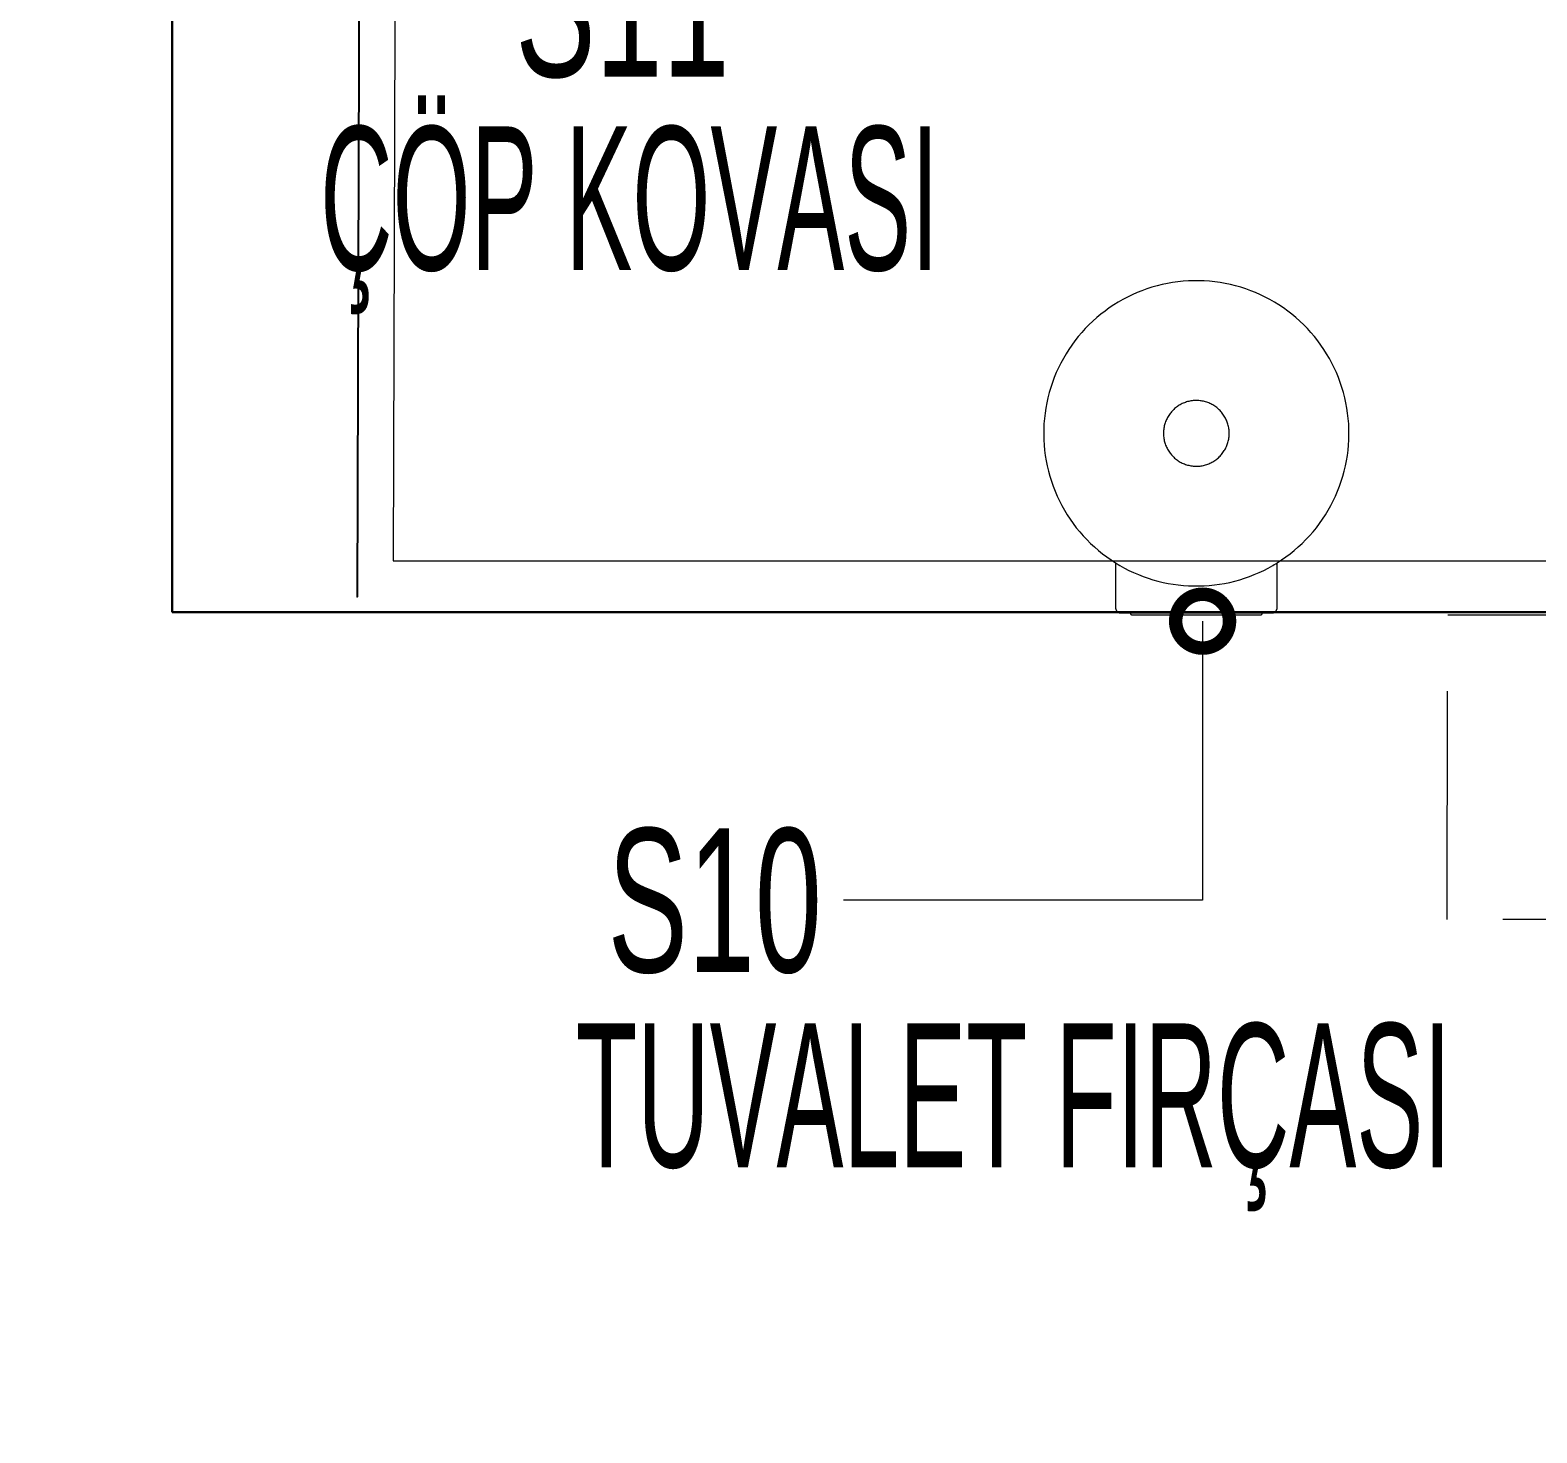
# Model space of a CAD drawing. Header units: centimetres. Extents: x 5488 to 20269, y -31398 to -19684.
# Drawn here: x 8538.91 to 8580.87, y -23219.59 to -23180.55 of the extents above; entities that cross this region are included whole.
import ezdxf
from ezdxf import colors
from ezdxf.entities.mleader import LeaderData, LeaderLine
from ezdxf.math import Vec2, Vec3

# ---------------------------------------------------------------- set-up
doc = ezdxf.new("R2010")
doc.units = ezdxf.units.CM
doc.linetypes.add('2202_Autoban_Istinye Park_Food Hall_Yerlesim_Plan_Altlik$0$2202_Autoban_Istinye Park_Food Hall_PLAN_altlik_20220517$0$2202_Autoban_Istinye Park_Food Hall_PLAN_altlik_20220506$0$HIDDEN', pattern=[9.525, 6.35, -3.175])
for name, color, linetype, lineweight in [('xxx_Auto_Duvar_Duvar Plan Kesit', 7, 'Continuous', 30), ('xxx_Auto_Kaplama_Ahşap', 34, 'Continuous', 0), ('xxx_Auto_Kaplama_Ahşap Tarama', 16, 'Continuous', 5), ('xxx_Auto_Kaplama_Seramik', 182, 'Continuous', 13), ('xxx_Auto_Konstruksiyon_Metal', 141, 'Continuous', 0), ('xxx_Auto_SIGN_GENERAL', 51, 'Continuous', 0), ('xxx_Auto_Tefris_Tefris', 32, 'Continuous', 15)]:
    doc.layers.add(name, color=color, linetype=linetype, lineweight=lineweight)
doc.styles.add('AUTOBAN', font='')
doc.styles.add('ROMANS', font='romans')
doc.styles.get('AUTOBAN').set_extended_font_data('Helvetica Normal Tr')

# ---------------------------------------------------------------- blocks, each defined once
blk = doc.blocks.new('_DotSmall')
at = {"color": 0, "linetype": 'ByBlock', "const_width": 0.5}
blk.add_lwpolyline([(-0.0625, 0, 1), (0.0625, 0, 1)], format="xyb", close=True, dxfattribs=at)
blk = doc.blocks.new('x2202_Autoban_Istinye Park_Food Hall_PLAN_altlik_20220517$0$2202_Autoban_Istinye Park_Food Hall_PLAN_altlik_20220506$0$S11_plan')
for p, q in [((-1.79, 0), (1.79, 0)), ((1.79, 0), (1.792, 0)), ((-2.25, -0.19), (-2.249, -0.185)), ((-2.25, -0.195), (-2.25, -0.19)), ((-2.25, -0.2), (-2.25, -0.195)), ((-2.25, -1.444), (-2.25, -0.2)), ((-2.249, -0.18), (-2.248, -0.175)), ((-2.249, -0.185), (-2.249, -0.18)), ((-2.248, -0.175), (-2.247, -0.169)), ((-2.247, -0.169), (-2.246, -0.164)), ((-2.246, -0.164), (-2.244, -0.16)), ((-2.244, -0.16), (-2.243, -0.155)), ((-2.243, -0.155), (-2.241, -0.15)), ((-2.241, -0.15), (-2.24, -0.145)), ((-2.24, -0.145), (-2.238, -0.14)), ((-2.238, -0.14), (-2.235, -0.136)), ((-2.235, -0.136), (-2.233, -0.131)), ((-2.233, -0.131), (-2.231, -0.126)), ((-2.231, -0.126), (-2.228, -0.122)), ((-2.228, -0.122), (-2.225, -0.118)), ((-2.225, -0.118), (-2.223, -0.113)), ((-2.223, -0.113), (-2.22, -0.109)), ((-2.22, -0.109), (-2.216, -0.105)), ((-2.216, -0.105), (-2.213, -0.101)), ((-2.213, -0.101), (-2.21, -0.098)), ((-2.21, -0.098), (-2.206, -0.094)), ((-2.206, -0.094), (-2.202, -0.09)), ((-2.202, -0.09), (-2.199, -0.087)), ((-2.199, -0.087), (-2.195, -0.084)), ((-2.195, -0.084), (-2.191, -0.08)), ((-2.191, -0.08), (-2.187, -0.077)), ((-2.187, -0.077), (-2.182, -0.075)), ((-2.182, -0.075), (-2.178, -0.072)), ((-2.178, -0.072), (-2.174, -0.069)), ((-2.174, -0.069), (-2.169, -0.067)), ((-2.169, -0.067), (-2.164, -0.065)), ((-2.164, -0.065), (-2.16, -0.062)), ((-2.16, -0.062), (-2.155, -0.06)), ((-2.155, -0.06), (-2.15, -0.059)), ((-2.15, -0.059), (-2.145, -0.057)), ((-2.145, -0.057), (-2.14, -0.056)), ((-2.14, -0.056), (-2.136, -0.054)), ((-2.136, -0.054), (-2.131, -0.053)), ((-2.131, -0.053), (-2.125, -0.052)), ((-2.125, -0.052), (-2.12, -0.051)), ((-2.12, -0.051), (-2.115, -0.051)), ((-2.115, -0.051), (-2.11, -0.05)), ((-2.11, -0.05), (-2.105, -0.05)), ((-2.105, -0.05), (-2.1, -0.05)), ((-2.1, -0.05), (2.1, -0.05)), ((-1.84, -0.042), (-1.839, -0.041)), ((-1.84, -0.044), (-1.84, -0.042)), ((-1.84, -0.046), (-1.84, -0.044)), ((-1.84, -0.047), (-1.84, -0.046)), ((-1.84, -0.049), (-1.84, -0.047)), ((-1.84, -0.05), (-1.84, -0.049)), ((-1.839, -0.037), (-1.838, -0.036)), ((-1.839, -0.039), (-1.839, -0.037)), ((-1.839, -0.041), (-1.839, -0.039)), ((-1.838, -0.034), (-1.837, -0.032)), ((-1.838, -0.036), (-1.838, -0.034)), ((-1.837, -0.032), (-1.836, -0.031)), ((-1.836, -0.029), (-1.835, -0.028)), ((-1.836, -0.031), (-1.836, -0.029)), ((-1.835, -0.028), (-1.834, -0.026)), ((-1.834, -0.026), (-1.833, -0.024)), ((-1.833, -0.024), (-1.832, -0.023)), ((-1.832, -0.022), (-1.831, -0.02)), ((-1.832, -0.023), (-1.832, -0.022)), ((-1.831, -0.02), (-1.829, -0.019)), ((-1.829, -0.019), (-1.828, -0.017)), ((-1.828, -0.017), (-1.827, -0.016)), ((-1.827, -0.016), (-1.826, -0.015)), ((-1.826, -0.015), (-1.825, -0.014)), ((-1.825, -0.014), (-1.824, -0.013)), ((-1.824, -0.013), (-1.822, -0.011)), ((-1.822, -0.011), (-1.821, -0.01)), ((-1.821, -0.01), (-1.819, -0.009)), ((-1.819, -0.009), (-1.818, -0.008)), ((-1.818, -0.008), (-1.817, -0.007)), ((-1.817, -0.007), (-1.815, -0.007)), ((-1.815, -0.007), (-1.814, -0.006)), ((-1.814, -0.006), (-1.812, -0.005)), ((-1.812, -0.005), (-1.811, -0.004)), ((-1.811, -0.004), (-1.809, -0.004)), ((-1.809, -0.004), (-1.807, -0.003)), ((-1.807, -0.003), (-1.806, -0.002)), ((-1.806, -0.002), (-1.804, -0.002)), ((-1.804, -0.002), (-1.802, -0.001)), ((-1.802, -0.001), (-1.801, -0.001)), ((-1.801, -0.001), (-1.799, -0.001)), ((-1.799, -0.001), (-1.797, 0)), ((-1.797, 0), (-1.796, 0)), ((-1.796, 0), (-1.794, 0)), ((-1.794, 0), (-1.792, 0)), ((-1.792, 0), (-1.79, 0)), ((1.792, 0), (1.794, 0)), ((1.794, 0), (1.796, 0)), ((1.796, 0), (1.797, 0)), ((1.797, 0), (1.799, -0.001)), ((1.799, -0.001), (1.801, -0.001)), ((1.801, -0.001), (1.802, -0.001)), ((1.802, -0.001), (1.804, -0.002)), ((1.804, -0.002), (1.806, -0.002)), ((1.806, -0.002), (1.807, -0.003)), ((1.807, -0.003), (1.809, -0.004)), ((1.809, -0.004), (1.811, -0.004)), ((1.811, -0.004), (1.812, -0.005)), ((1.812, -0.005), (1.814, -0.006)), ((1.814, -0.006), (1.815, -0.007)), ((1.815, -0.007), (1.817, -0.007)), ((1.817, -0.007), (1.818, -0.008)), ((1.818, -0.008), (1.819, -0.009)), ((1.819, -0.009), (1.821, -0.01)), ((1.821, -0.01), (1.822, -0.011)), ((1.822, -0.011), (1.824, -0.013)), ((1.824, -0.013), (1.825, -0.014)), ((1.825, -0.014), (1.826, -0.015)), ((1.826, -0.015), (1.827, -0.016)), ((1.827, -0.016), (1.828, -0.017)), ((1.828, -0.017), (1.829, -0.019)), ((1.829, -0.019), (1.831, -0.02)), ((1.831, -0.02), (1.832, -0.022)), ((1.832, -0.022), (1.832, -0.023)), ((1.832, -0.023), (1.833, -0.024)), ((1.833, -0.024), (1.834, -0.026)), ((1.834, -0.026), (1.835, -0.028)), ((1.835, -0.028), (1.836, -0.029)), ((1.836, -0.029), (1.836, -0.031)), ((1.836, -0.031), (1.837, -0.032)), ((1.837, -0.032), (1.838, -0.034)), ((1.838, -0.034), (1.838, -0.036)), ((1.838, -0.036), (1.839, -0.037)), ((1.839, -0.037), (1.839, -0.039)), ((1.839, -0.039), (1.839, -0.041)), ((1.839, -0.041), (1.84, -0.042)), ((1.84, -0.042), (1.84, -0.044)), ((1.84, -0.044), (1.84, -0.046)), ((1.84, -0.046), (1.84, -0.047)), ((1.84, -0.047), (1.84, -0.049)), ((1.84, -0.049), (1.84, -0.05)), ((2.1, -0.05), (2.105, -0.05)), ((2.105, -0.05), (2.11, -0.05)), ((2.11, -0.05), (2.115, -0.051)), ((2.115, -0.051), (2.12, -0.051)), ((2.12, -0.051), (2.125, -0.052)), ((2.125, -0.052), (2.131, -0.053)), ((2.131, -0.053), (2.136, -0.054)), ((2.136, -0.054), (2.14, -0.056)), ((2.14, -0.056), (2.145, -0.057)), ((2.145, -0.057), (2.15, -0.059)), ((2.15, -0.059), (2.155, -0.06)), ((2.155, -0.06), (2.16, -0.062)), ((2.16, -0.062), (2.164, -0.065)), ((2.164, -0.065), (2.169, -0.067)), ((2.169, -0.067), (2.174, -0.069)), ((2.174, -0.069), (2.178, -0.072)), ((2.178, -0.072), (2.182, -0.075)), ((2.182, -0.075), (2.187, -0.077)), ((2.187, -0.077), (2.191, -0.08)), ((2.191, -0.08), (2.195, -0.084)), ((2.195, -0.084), (2.199, -0.087)), ((2.199, -0.087), (2.202, -0.09)), ((2.202, -0.09), (2.206, -0.094)), ((2.206, -0.094), (2.21, -0.098)), ((2.21, -0.098), (2.213, -0.101)), ((2.213, -0.101), (2.216, -0.105)), ((2.216, -0.105), (2.22, -0.109)), ((2.22, -0.109), (2.223, -0.113)), ((2.223, -0.113), (2.225, -0.118)), ((2.225, -0.118), (2.228, -0.122)), ((2.228, -0.122), (2.231, -0.126)), ((2.231, -0.126), (2.233, -0.131)), ((2.233, -0.131), (2.235, -0.136)), ((2.235, -0.136), (2.238, -0.14)), ((2.238, -0.14), (2.24, -0.145)), ((2.24, -0.145), (2.241, -0.15)), ((2.241, -0.15), (2.243, -0.155)), ((2.243, -0.155), (2.244, -0.16)), ((2.244, -0.16), (2.246, -0.164)), ((2.246, -0.164), (2.247, -0.169)), ((2.247, -0.169), (2.248, -0.175)), ((2.248, -0.175), (2.249, -0.18)), ((2.249, -0.18), (2.249, -0.185)), ((2.249, -0.185), (2.25, -0.19)), ((2.25, -0.19), (2.25, -0.195)), ((2.25, -0.195), (2.25, -0.2)), ((2.25, -0.2), (2.25, -1.444)), ((-0.645, -0.849), (-0.503, -0.83)), ((-0.503, -0.83), (-0.359, -0.815)), ((-0.359, -0.815), (-0.216, -0.805)), ((-0.216, -0.805), (-0.072, -0.801)), ((-0.072, -0.801), (0.072, -0.801)), ((0.072, -0.801), (0.216, -0.805)), ((0.216, -0.805), (0.359, -0.815)), ((0.359, -0.815), (0.503, -0.83)), ((0.503, -0.83), (0.645, -0.849)), ((-2.004, -1.302), (-1.876, -1.237)), ((-1.876, -1.237), (-1.746, -1.175)), ((-1.746, -1.175), (-1.614, -1.118)), ((-1.614, -1.118), (-1.48, -1.066)), ((-1.48, -1.066), (-1.344, -1.018)), ((-1.344, -1.018), (-1.207, -0.975)), ((-1.207, -0.975), (-1.068, -0.936)), ((-1.068, -0.936), (-0.928, -0.903)), ((-0.928, -0.903), (-0.787, -0.874)), ((-0.787, -0.874), (-0.645, -0.849)), ((0.645, -0.849), (0.787, -0.874)), ((0.787, -0.874), (0.928, -0.903)), ((0.928, -0.903), (1.068, -0.936)), ((1.068, -0.936), (1.207, -0.975)), ((1.207, -0.975), (1.344, -1.018)), ((1.344, -1.018), (1.48, -1.066)), ((1.48, -1.066), (1.614, -1.118)), ((1.614, -1.118), (1.746, -1.175)), ((1.746, -1.175), (1.876, -1.237)), ((1.876, -1.237), (2.004, -1.302)), ((-2.612, -1.698), (-2.494, -1.609)), ((-2.494, -1.609), (-2.374, -1.525)), ((-2.374, -1.525), (-2.25, -1.444)), ((-2.25, -1.444), (-2.13, -1.372)), ((-2.13, -1.372), (-2.004, -1.302)), ((2.004, -1.302), (2.13, -1.372)), ((2.13, -1.372), (2.169, -1.397)), ((2.169, -1.397), (2.209, -1.421)), ((2.209, -1.421), (2.25, -1.444)), ((2.25, -1.444), (2.374, -1.525)), ((2.374, -1.525), (2.494, -1.609)), ((2.494, -1.609), (2.612, -1.698)), ((-3.152, -2.199), (-3.051, -2.091)), ((-3.051, -2.091), (-2.946, -1.987)), ((-2.946, -1.987), (-2.838, -1.887)), ((-2.838, -1.887), (-2.727, -1.79)), ((-2.727, -1.79), (-2.612, -1.698)), ((2.612, -1.698), (2.727, -1.79)), ((2.727, -1.79), (2.838, -1.887)), ((2.838, -1.887), (2.946, -1.987)), ((2.946, -1.987), (3.051, -2.091)), ((3.051, -2.091), (3.152, -2.199)), ((-3.431, -2.541), (-3.342, -2.424)), ((-3.342, -2.424), (-3.248, -2.31)), ((-3.248, -2.31), (-3.152, -2.199)), ((3.152, -2.199), (3.248, -2.31)), ((3.248, -2.31), (3.342, -2.424)), ((3.342, -2.424), (3.431, -2.541)), ((-3.745, -3.04), (-3.673, -2.911)), ((-3.673, -2.911), (-3.596, -2.785)), ((-3.596, -2.785), (-3.516, -2.662)), ((-3.516, -2.662), (-3.431, -2.541)), ((3.431, -2.541), (3.516, -2.662)), ((3.516, -2.662), (3.596, -2.785)), ((3.596, -2.785), (3.673, -2.911)), ((3.673, -2.911), (3.745, -3.04)), ((-3.933, -3.44), (-3.875, -3.304)), ((-3.875, -3.304), (-3.812, -3.171)), ((-3.812, -3.171), (-3.745, -3.04)), ((3.745, -3.04), (3.812, -3.171)), ((3.812, -3.171), (3.875, -3.304)), ((3.875, -3.304), (3.933, -3.44)), ((-4.079, -3.857), (-4.035, -3.716)), ((-4.035, -3.716), (-3.987, -3.577)), ((-3.987, -3.577), (-3.933, -3.44)), ((3.933, -3.44), (3.987, -3.577)), ((3.987, -3.577), (4.035, -3.716)), ((4.035, -3.716), (4.079, -3.857)), ((-4.181, -4.287), (-4.152, -4.142)), ((-4.152, -4.142), (-4.118, -3.999)), ((-4.118, -3.999), (-4.079, -3.857)), ((-0.334, -4.198), (-0.304, -4.187)), ((-0.304, -4.187), (-0.274, -4.177)), ((-0.274, -4.177), (-0.243, -4.168)), ((-0.243, -4.168), (-0.212, -4.16)), ((-0.212, -4.16), (-0.181, -4.153)), ((-0.181, -4.153), (-0.15, -4.147)), ((-0.15, -4.147), (-0.119, -4.143)), ((-0.119, -4.143), (-0.087, -4.139)), ((-0.087, -4.139), (-0.056, -4.137)), ((-0.056, -4.137), (-0.024, -4.135)), ((-0.024, -4.135), (0.008, -4.135)), ((0.008, -4.135), (0.04, -4.136)), ((0.04, -4.136), (0.071, -4.138)), ((0.071, -4.138), (0.103, -4.141)), ((0.103, -4.141), (0.135, -4.145)), ((0.135, -4.145), (0.166, -4.15)), ((0.166, -4.15), (0.197, -4.156)), ((0.197, -4.156), (0.228, -4.164)), ((0.228, -4.164), (0.258, -4.172)), ((0.258, -4.172), (0.289, -4.182)), ((0.289, -4.182), (0.319, -4.192)), ((0.319, -4.192), (0.348, -4.204)), ((4.079, -3.857), (4.118, -3.999)), ((4.118, -3.999), (4.152, -4.142)), ((4.152, -4.142), (4.181, -4.287)), ((-4.238, -4.725), (-4.224, -4.578)), ((-4.224, -4.578), (-4.205, -4.432)), ((-4.205, -4.432), (-4.181, -4.287)), ((-0.816, -4.637), (-0.802, -4.609)), ((-0.802, -4.609), (-0.786, -4.581)), ((-0.786, -4.581), (-0.769, -4.554)), ((-0.769, -4.554), (-0.751, -4.528)), ((-0.751, -4.528), (-0.733, -4.502)), ((-0.733, -4.502), (-0.713, -4.477)), ((-0.713, -4.477), (-0.693, -4.452)), ((-0.693, -4.452), (-0.672, -4.429)), ((-0.672, -4.429), (-0.65, -4.406)), ((-0.65, -4.406), (-0.627, -4.384)), ((-0.627, -4.384), (-0.604, -4.362)), ((-0.604, -4.362), (-0.579, -4.342)), ((-0.579, -4.342), (-0.554, -4.322)), ((-0.554, -4.322), (-0.529, -4.303)), ((-0.529, -4.303), (-0.503, -4.285)), ((-0.503, -4.285), (-0.476, -4.268)), ((-0.476, -4.268), (-0.448, -4.252)), ((-0.448, -4.252), (-0.42, -4.237)), ((-0.42, -4.237), (-0.392, -4.223)), ((-0.392, -4.223), (-0.363, -4.21)), ((-0.363, -4.21), (-0.334, -4.198)), ((0.348, -4.204), (0.377, -4.216)), ((0.377, -4.216), (0.406, -4.23)), ((0.406, -4.23), (0.434, -4.245)), ((0.434, -4.245), (0.462, -4.26)), ((0.462, -4.26), (0.489, -4.277)), ((0.489, -4.277), (0.516, -4.294)), ((0.516, -4.294), (0.542, -4.313)), ((0.542, -4.313), (0.567, -4.332)), ((0.567, -4.332), (0.592, -4.352)), ((0.592, -4.352), (0.615, -4.373)), ((0.615, -4.373), (0.639, -4.395)), ((0.639, -4.395), (0.661, -4.417)), ((0.661, -4.417), (0.682, -4.441)), ((0.682, -4.441), (0.703, -4.465)), ((0.703, -4.465), (0.723, -4.489)), ((0.723, -4.489), (0.742, -4.515)), ((0.742, -4.515), (0.76, -4.541)), ((0.76, -4.541), (0.777, -4.568)), ((0.777, -4.568), (0.794, -4.595)), ((0.794, -4.595), (0.809, -4.623)), ((4.181, -4.287), (4.205, -4.432)), ((4.205, -4.432), (4.224, -4.578)), ((4.224, -4.578), (4.238, -4.725)), ((-4.25, -5.02), (-4.246, -4.872)), ((-4.248, -5.167), (-4.25, -5.02)), ((-4.246, -4.872), (-4.238, -4.725)), ((-0.915, -5.034), (-0.914, -5.002)), ((-0.915, -5.066), (-0.915, -5.034)), ((-0.914, -5.002), (-0.912, -4.971)), ((-0.912, -4.971), (-0.908, -4.939)), ((-0.908, -4.939), (-0.904, -4.908)), ((-0.904, -4.908), (-0.898, -4.876)), ((-0.898, -4.876), (-0.892, -4.845)), ((-0.892, -4.845), (-0.884, -4.814)), ((-0.884, -4.814), (-0.875, -4.784)), ((-0.875, -4.784), (-0.866, -4.754)), ((-0.866, -4.754), (-0.855, -4.724)), ((-0.855, -4.724), (-0.843, -4.694)), ((-0.843, -4.694), (-0.83, -4.665)), ((-0.83, -4.665), (-0.816, -4.637)), ((0.809, -4.623), (0.823, -4.651)), ((0.823, -4.651), (0.837, -4.68)), ((0.837, -4.68), (0.849, -4.709)), ((0.849, -4.709), (0.86, -4.739)), ((0.86, -4.739), (0.871, -4.769)), ((0.871, -4.769), (0.88, -4.799)), ((0.88, -4.799), (0.888, -4.83)), ((0.888, -4.83), (0.895, -4.861)), ((0.895, -4.861), (0.901, -4.892)), ((0.901, -4.892), (0.906, -4.923)), ((0.906, -4.923), (0.91, -4.955)), ((0.91, -4.955), (0.913, -4.987)), ((0.913, -4.987), (0.914, -5.018)), ((0.914, -5.018), (0.915, -5.05)), ((4.238, -4.725), (4.246, -4.872)), ((4.246, -4.872), (4.25, -5.02)), ((4.25, -5.02), (4.248, -5.167)), ((-4.242, -5.314), (-4.248, -5.167)), ((-4.23, -5.461), (-4.242, -5.314)), ((-0.914, -5.098), (-0.915, -5.066)), ((-0.912, -5.129), (-0.914, -5.098)), ((-0.908, -5.161), (-0.912, -5.129)), ((-0.904, -5.192), (-0.908, -5.161)), ((-0.898, -5.224), (-0.904, -5.192)), ((-0.892, -5.255), (-0.898, -5.224)), ((-0.884, -5.286), (-0.892, -5.255)), ((-0.875, -5.316), (-0.884, -5.286)), ((-0.866, -5.346), (-0.875, -5.316)), ((-0.855, -5.376), (-0.866, -5.346)), ((-0.843, -5.406), (-0.855, -5.376)), ((-0.83, -5.435), (-0.843, -5.406)), ((-0.816, -5.463), (-0.83, -5.435)), ((0.823, -5.449), (0.809, -5.477)), ((0.837, -5.42), (0.823, -5.449)), ((0.849, -5.391), (0.837, -5.42)), ((0.86, -5.361), (0.849, -5.391)), ((0.871, -5.331), (0.86, -5.361)), ((0.88, -5.301), (0.871, -5.331)), ((0.888, -5.27), (0.88, -5.301)), ((0.895, -5.239), (0.888, -5.27)), ((0.901, -5.208), (0.895, -5.239)), ((0.906, -5.177), (0.901, -5.208)), ((0.91, -5.145), (0.906, -5.177)), ((0.913, -5.113), (0.91, -5.145)), ((0.914, -5.082), (0.913, -5.113)), ((0.915, -5.05), (0.914, -5.082)), ((4.242, -5.314), (4.23, -5.461)), ((4.248, -5.167), (4.242, -5.314)), ((-4.213, -5.608), (-4.23, -5.461)), ((-4.191, -5.753), (-4.213, -5.608)), ((-4.165, -5.898), (-4.191, -5.753)), ((-0.802, -5.491), (-0.816, -5.463)), ((-0.786, -5.519), (-0.802, -5.491)), ((-0.769, -5.546), (-0.786, -5.519)), ((-0.751, -5.572), (-0.769, -5.546)), ((-0.733, -5.598), (-0.751, -5.572)), ((-0.713, -5.623), (-0.733, -5.598)), ((-0.693, -5.648), (-0.713, -5.623)), ((-0.672, -5.671), (-0.693, -5.648)), ((-0.65, -5.694), (-0.672, -5.671)), ((-0.627, -5.716), (-0.65, -5.694)), ((-0.604, -5.738), (-0.627, -5.716)), ((-0.579, -5.758), (-0.604, -5.738)), ((-0.554, -5.778), (-0.579, -5.758)), ((-0.529, -5.797), (-0.554, -5.778)), ((-0.503, -5.815), (-0.529, -5.797)), ((-0.476, -5.832), (-0.503, -5.815)), ((-0.448, -5.848), (-0.476, -5.832)), ((-0.42, -5.863), (-0.448, -5.848)), ((-0.392, -5.877), (-0.42, -5.863)), ((0.406, -5.87), (0.377, -5.884)), ((0.434, -5.855), (0.406, -5.87)), ((0.462, -5.84), (0.434, -5.855)), ((0.489, -5.823), (0.462, -5.84)), ((0.516, -5.806), (0.489, -5.823)), ((0.542, -5.787), (0.516, -5.806)), ((0.567, -5.768), (0.542, -5.787)), ((0.592, -5.748), (0.567, -5.768)), ((0.615, -5.727), (0.592, -5.748)), ((0.639, -5.705), (0.615, -5.727)), ((0.661, -5.683), (0.639, -5.705)), ((0.682, -5.659), (0.661, -5.683)), ((0.703, -5.635), (0.682, -5.659)), ((0.723, -5.611), (0.703, -5.635)), ((0.742, -5.585), (0.723, -5.611)), ((0.76, -5.559), (0.742, -5.585)), ((0.777, -5.532), (0.76, -5.559)), ((0.794, -5.505), (0.777, -5.532)), ((0.809, -5.477), (0.794, -5.505)), ((4.191, -5.753), (4.165, -5.898)), ((4.213, -5.608), (4.191, -5.753)), ((4.23, -5.461), (4.213, -5.608)), ((-4.133, -6.042), (-4.165, -5.898)), ((-4.096, -6.185), (-4.133, -6.042)), ((-4.054, -6.326), (-4.096, -6.185)), ((-0.363, -5.89), (-0.392, -5.877)), ((-0.334, -5.902), (-0.363, -5.89)), ((-0.304, -5.913), (-0.334, -5.902)), ((-0.274, -5.923), (-0.304, -5.913)), ((-0.243, -5.932), (-0.274, -5.923)), ((-0.212, -5.94), (-0.243, -5.932)), ((-0.181, -5.947), (-0.212, -5.94)), ((-0.15, -5.953), (-0.181, -5.947)), ((-0.119, -5.957), (-0.15, -5.953)), ((-0.087, -5.961), (-0.119, -5.957)), ((-0.056, -5.963), (-0.087, -5.961)), ((-0.024, -5.965), (-0.056, -5.963)), ((0.008, -5.965), (-0.024, -5.965)), ((0.04, -5.964), (0.008, -5.965)), ((0.071, -5.962), (0.04, -5.964)), ((0.103, -5.959), (0.071, -5.962)), ((0.135, -5.955), (0.103, -5.959)), ((0.166, -5.95), (0.135, -5.955)), ((0.197, -5.944), (0.166, -5.95)), ((0.228, -5.936), (0.197, -5.944)), ((0.258, -5.928), (0.228, -5.936)), ((0.289, -5.918), (0.258, -5.928)), ((0.319, -5.908), (0.289, -5.918)), ((0.348, -5.896), (0.319, -5.908)), ((0.377, -5.884), (0.348, -5.896)), ((4.096, -6.185), (4.054, -6.326)), ((4.133, -6.042), (4.096, -6.185)), ((4.165, -5.898), (4.133, -6.042)), ((-4.007, -6.466), (-4.054, -6.326)), ((-3.956, -6.604), (-4.007, -6.466)), ((-3.899, -6.74), (-3.956, -6.604)), ((3.956, -6.604), (3.899, -6.74)), ((4.007, -6.466), (3.956, -6.604)), ((4.054, -6.326), (4.007, -6.466)), ((-3.838, -6.874), (-3.899, -6.74)), ((-3.773, -7.006), (-3.838, -6.874)), ((-3.703, -7.136), (-3.773, -7.006)), ((3.773, -7.006), (3.703, -7.136)), ((3.838, -6.874), (3.773, -7.006)), ((3.899, -6.74), (3.838, -6.874)), ((-3.628, -7.263), (-3.703, -7.136)), ((-3.549, -7.388), (-3.628, -7.263)), ((-3.466, -7.509), (-3.549, -7.388)), ((-3.379, -7.628), (-3.466, -7.509)), ((3.466, -7.509), (3.379, -7.628)), ((3.549, -7.388), (3.466, -7.509)), ((3.628, -7.263), (3.549, -7.388)), ((3.703, -7.136), (3.628, -7.263)), ((-3.287, -7.744), (-3.379, -7.628)), ((-3.192, -7.856), (-3.287, -7.744)), ((-3.093, -7.965), (-3.192, -7.856)), ((-2.99, -8.07), (-3.093, -7.965)), ((3.093, -7.965), (2.99, -8.07)), ((3.192, -7.856), (3.093, -7.965)), ((3.287, -7.744), (3.192, -7.856)), ((3.379, -7.628), (3.287, -7.744)), ((-2.883, -8.172), (-2.99, -8.07)), ((-2.773, -8.27), (-2.883, -8.172)), ((-2.66, -8.365), (-2.773, -8.27)), ((-2.543, -8.455), (-2.66, -8.365)), ((2.66, -8.365), (2.543, -8.455)), ((2.773, -8.27), (2.66, -8.365)), ((2.883, -8.172), (2.773, -8.27)), ((2.99, -8.07), (2.883, -8.172)), ((-2.424, -8.541), (-2.543, -8.455)), ((-2.301, -8.623), (-2.424, -8.541)), ((-2.176, -8.701), (-2.301, -8.623)), ((-2.048, -8.774), (-2.176, -8.701)), ((-1.918, -8.843), (-2.048, -8.774)), ((2.048, -8.774), (1.918, -8.843)), ((2.176, -8.701), (2.048, -8.774)), ((2.301, -8.623), (2.176, -8.701)), ((2.424, -8.541), (2.301, -8.623)), ((2.543, -8.455), (2.424, -8.541)), ((-1.785, -8.907), (-1.918, -8.843)), ((-1.65, -8.966), (-1.785, -8.907)), ((-1.514, -9.021), (-1.65, -8.966)), ((-1.375, -9.071), (-1.514, -9.021)), ((-1.235, -9.117), (-1.375, -9.071)), ((-1.093, -9.157), (-1.235, -9.117)), ((-0.95, -9.192), (-1.093, -9.157)), ((-0.806, -9.223), (-0.95, -9.192)), ((-0.661, -9.248), (-0.806, -9.223)), ((0.806, -9.223), (0.661, -9.248)), ((0.95, -9.192), (0.806, -9.223)), ((1.093, -9.157), (0.95, -9.192)), ((1.235, -9.117), (1.093, -9.157)), ((1.375, -9.071), (1.235, -9.117)), ((1.514, -9.021), (1.375, -9.071)), ((1.65, -8.966), (1.514, -9.021)), ((1.785, -8.907), (1.65, -8.966)), ((1.918, -8.843), (1.785, -8.907)), ((-0.515, -9.269), (-0.661, -9.248)), ((-0.368, -9.284), (-0.515, -9.269)), ((-0.221, -9.294), (-0.368, -9.284)), ((-0.074, -9.299), (-0.221, -9.294)), ((0.074, -9.299), (-0.074, -9.299)), ((0.221, -9.294), (0.074, -9.299)), ((0.368, -9.284), (0.221, -9.294)), ((0.515, -9.269), (0.368, -9.284)), ((0.661, -9.248), (0.515, -9.269))]:
    blk.add_line(p, q)
blk = doc.blocks.new('WC TEFRIS')
at = {"layer": 'xxx_Auto_Tefris_Tefris', "linetype": '2202_Autoban_Istinye Park_Food Hall_Yerlesim_Plan_Altlik$0$2202_Autoban_Istinye Park_Food Hall_PLAN_altlik_20220517$0$2202_Autoban_Istinye Park_Food Hall_PLAN_altlik_20220506$0$HIDDEN'}
blk.add_lwpolyline([(-133.637, -2.499), (-87.637, -2.499), (-87.657, -10.979), (-133.657, -10.979)], close=True, dxfattribs=at)
at = {"layer": 'xxx_Auto_Tefris_Tefris', "xscale": -1, "rotation": 180}
blk.add_blockref('x2202_Autoban_Istinye Park_Food Hall_PLAN_altlik_20220517$0$2202_Autoban_Istinye Park_Food Hall_PLAN_altlik_20220506$0$S11_plan', (-140.637, -2.499), dxfattribs=at)
blk = doc.blocks.new('A$Cd4c68676')
blk.add_lwpolyline([(128.038, -143.518), (133.718, -143.518), (128.038, -143.518), (127.634, -272.389), (127.634, -272.389)])
at = {"layer": 'xxx_Auto_Kaplama_Seramik'}
for points in [[(129.034, -143.517), (128.637, -271.389)], [(128.637, -271.389), (230.908, -271.387)]]:
    blk.add_lwpolyline(points, dxfattribs=at)
blk = doc.blocks.new('A$C1e03b758')
at = {"layer": 'xxx_Auto_SIGN_GENERAL', "color": 12, "char_height": 4, "attachment_point": 5, "line_spacing_factor": 0.75, "style": 'ROMANS'}
for s, width, insert in [('{\\fArial|b0|i0|c162|p34;\\W0.5;ÇÖP KOVASI}', 17.02363, (149.788, -733.01)), ('{\\fArial|b0|i0|c162|p34;\\W0.5;TUVALET FIRÇASI}', 24.16278, (160.477, -757.979))]:
    blk.add_mtext_dynamic_manual_height_columns(s, width=width, gutter_width=20, heights=[0], dxfattribs=dict(at, insert=insert))
at = {"layer": 'xxx_Auto_SIGN_GENERAL', "color": 12}
ml = blk.add_multileader_mtext('Standard', dxfattribs=at)
ml.set_content('{\\W0.6;S11}', color=12, style='AUTOBAN')
ml.set_leader_properties()
ml.set_arrow_properties(name='DOTSMALL')
ml.build(insert=Vec2(0, 0))
ml.multileader.update_dxf_attribs({"has_text_frame": 1, "dogleg_length": 2.045, "arrow_head_size": 3})
ctx = ml.context
ctx.base_point, ctx.arrow_head_size, ctx.landing_gap_size, ctx.plane_origin = Vec3(147.287, -727.01), 3, 0.6, Vec3(111.488, -644.317)
ctx.text_align_type = 2
notes = []
notes.append((ctx, [(1, (1, 1, 0), (156.453, -727.01), (-1, 0), 3.281, [(0, [(156.453, -714.564)], 0, [])])]))
ctx.mtext.insert, ctx.mtext.width, ctx.mtext.defined_height, ctx.mtext.alignment, ctx.mtext.flow_direction = Vec3(152.572, -725.01), 4.20155, 4.28, 3, 5
ml = blk.add_multileader_mtext('Standard', dxfattribs=at)
ml.set_content('{\\W0.6;S10}', color=12, style='AUTOBAN')
ml.set_leader_properties()
ml.set_arrow_properties(name='DOTSMALL')
ml.build(insert=Vec2(0, 0))
ml.multileader.update_dxf_attribs({"has_text_frame": 1, "dogleg_length": 2.045, "arrow_head_size": 3})
ctx = ml.context
ctx.base_point, ctx.arrow_head_size, ctx.landing_gap_size, ctx.plane_origin = Vec3(148.828, -751.934), 3, 0.6, Vec3(120.778, -667.241)
ctx.text_align_type = 2
notes.append((ctx, [(1, (1, 1, 0), (165.742, -751.934), (-1, 0), 10, [(0, [(165.742, -744.165)], 0, [])])]))
ctx.mtext.insert, ctx.mtext.width, ctx.mtext.defined_height, ctx.mtext.alignment, ctx.mtext.flow_direction = Vec3(155.142, -749.934), 4.20155, 4.28, 3, 5
for ctx, leaders in notes:
    for number, flags, end, landing, length, lines in leaders:
        leader = LeaderData()
        leader.index, (leader.has_last_leader_line, leader.has_dogleg_vector, leader.attachment_direction) = number, flags
        leader.last_leader_point, leader.dogleg_vector, leader.dogleg_length = Vec3(end), Vec3(landing), length
        for number, points, colour, breaks in lines:
            line = LeaderLine()
            line.index, line.vertices, line.color, line.breaks = number, Vec3.list(points), colors.encode_raw_color(colour), breaks
            leader.lines.append(line)
        ctx.leaders.append(leader)

msp = doc.modelspace()

# ---------------------------------------------------------------- block references
msp.add_blockref('A$Cd4c68676', (8420.383, -22923.935))

# ---------------------------------------------------------------- next in the draw order: linework, layer by layer
at = {"layer": 'xxx_Auto_Duvar_Duvar Plan Kesit'}
msp.add_lwpolyline([(8764.14, -22699.975), (8764.148, -23196.751), (8542.866, -23196.751), (8542.866, -22786.717)], dxfattribs=at)

# ---------------------------------------------------------------- next in the draw order: block references
at = {"layer": 'xxx_Auto_Kaplama_Ahşap'}
msp.add_blockref('A$C1e03b758', (8405.816, -22452.835), dxfattribs=at)

# ---------------------------------------------------------------- next in the draw order: block references
at = {"layer": 'xxx_Auto_Konstruksiyon_Metal'}
msp.add_blockref('WC TEFRIS', (8712.021, -23194.323), dxfattribs=at)

# ---------------------------------------------------------------- next in the draw order: hatches: boundary and pattern name
at = {"layer": 'xxx_Auto_Kaplama_Ahşap Tarama'}
h = msp.add_hatch(dxfattribs=at)
h.set_pattern_fill('AR-CONC', color=256, scale=0.5)
h.set_pattern_definition([(50, (809.53, -3617.59), (91.09233, -7.96954), [9.525, -104.775]), (355, (809.53, -3617.59), (-17.6217, 95.52842), [7.62, -83.8203]), (100.45144, (817.12, -3618.255), (73.47062, 87.55888), [8.095, -89.04512]), (46.1842, (809.53, -3592.19), (135.5395, -21.02116), [14.2875, -157.1625]), (96.63556, (820.83, -3593.94), (118.70207, 123.71306), [12.1425, -133.5678]), (351.18415, (809.53, -3592.19), (118.70207, 123.71306), [11.43, -125.72987]), (21, (822.23, -3598.54), (75.8072, -51.1326), [9.525, -104.775]), (326, (822.23, -3598.54), (30.901, 92.09398), [7.62, -83.82]), (71.45144, (828.55, -3602.8), (106.7082, 40.96138), [8.095, -89.04497]), (37.5, (809.53, -3617.59), (1.5443, 42.27752), [0, -82.804, 0, -85.09, 0, -84.1375]), (7.5, (809.53, -3617.59), (33.40983, 50.09029), [0, -48.514, 0, -80.899, 0, -32.0675]), (327.5, (781.21, -3617.59), (67.795298, -2.864372), [0, -31.75, 0, -99.06, 0, -131.445]), (317.5, (768.51, -3617.59), (74.06459, 12.71325), [0, -41.275, 0, -65.786, 0, -93.345])])
edge = h.paths.add_edge_path()
edge.add_line((9312.934, -27555.319), (9330.626, -27555.319))
edge.add_arc((9330.626, -27548.319), 7, 270, 349.5592)
edge.add_arc((-12655703.852, 2009176.564), 12827763.879, 350.8642093147, 350.8644691226)
edge.add_line((9346.746, -27492.157), (9332.45, -27492.157))
edge.add_line((9332.45, -27492.157), (9332.449, -27061.102))
edge.add_line((9332.449, -27061.102), (9346.746, -27061.102))
edge.add_arc((-12660642.429, -2064524.007), 12832765.905, 9.1355309233, 9.1357906395)
edge.add_arc((9330.626, -27004.939), 7, 10.4408, 90)
edge.add_line((9330.626, -26997.939), (9312.934, -26997.939))
edge.add_arc((9312.934, -27004.939), 7, 90, 170.4864)
edge.add_arc((10864.464, -27276.629), 1582.138, 170.069442, 189.930558)
edge.add_arc((9312.934, -27548.319), 7, 189.5136, 270)

doc.saveas('drawing.dxf')
